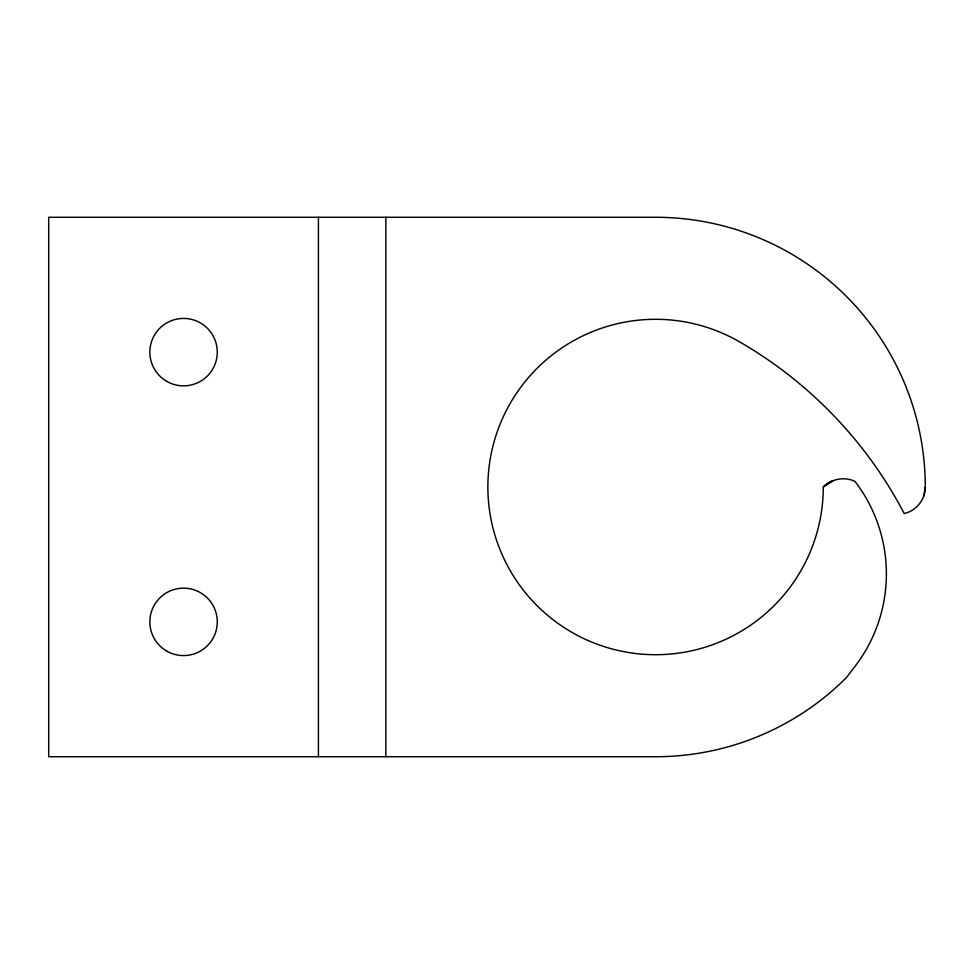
<?xml version="1.0" encoding="UTF-8"?>
<svg xmlns="http://www.w3.org/2000/svg" width="974" height="974" viewBox="0 0 974 974"><rect width="100%" height="100%" fill="white"/><g stroke="black" fill="none" stroke-linecap="round" stroke-linejoin="round"><path stroke-width="1.46" d="M925.3 487C925.47 499.333 916.278 510.912 904.225 513.529A426.929 426.929 0 0 0 739.424 341.764A167.698 167.698 0 0 0 497.982 429.644A167.698 167.698 0 0 0 626.452 652.154A167.698 167.698 0 0 0 823.286 487C831.589 478.904 844.519 476.274 854.989 481.424A151.92 151.92 0 0 1 854.989 666.399L846.296 677.721A269.725 269.725 0 0 1 655.575 756.725L48.7 756.725L48.7 217.275L655.575 217.275A269.725 269.725 0 0 1 925.3 487L923.778 495.973M833.464 480.499L823.286 487A27.917 27.917 0 0 1 832.758 480.742M385.85 217.275L385.85 756.725M318.425 217.275L318.425 756.725M166.7 651.058A33.713 33.713 0 0 0 217.275 621.862A33.713 33.713 0 0 0 166.7 592.667A33.713 33.713 0 0 0 166.7 651.058M166.7 381.333A33.713 33.713 0 0 0 217.275 352.138A33.713 33.713 0 0 0 166.7 322.942A33.713 33.713 0 0 0 166.7 381.333"/></g></svg>
